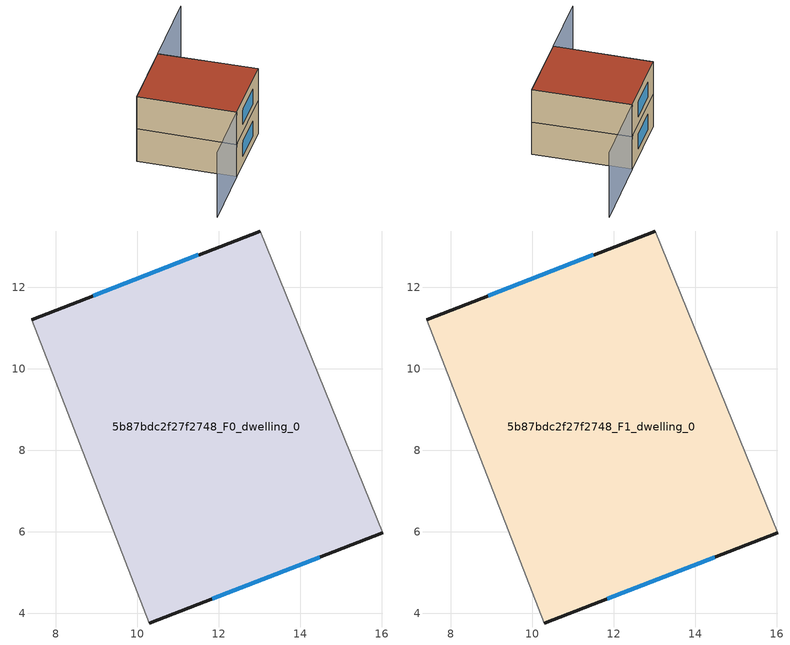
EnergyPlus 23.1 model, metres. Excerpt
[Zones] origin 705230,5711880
5b87bdc2f27f2748_F0_dwelling_0
 floor ground (EU_floor_Construction): 13.02,13.38 16.03,5.98 10.29,3.76 7.41,11.21 z0
 wall outside (EU_wall_Construction): 13.02,13.38 7.41,11.21 / 10.29,3.76 16.03,5.98 z0:3
 wall adiabatic (EU_wall_Construction): 16.03,5.98 13.02,13.38 / 7.41,11.21 10.29,3.76 z0:3
 window (EU_Window_Construction): 11.5,12.8 8.93,11.8 / 11.84,4.36 14.48,5.38 z0.81:2.19
5b87bdc2f27f2748_F1_dwelling_0
 floor to 5b87bdc2f27f2748_F0_dwelling_0 (EU_floor_Construction): 13.02,13.38 16.03,5.98 10.29,3.76 7.41,11.21 z3
 wall outside (EU_wall_Construction): 13.02,13.38 7.41,11.21 / 10.29,3.76 16.03,5.98 z3:6
 wall adiabatic (EU_wall_Construction): 16.03,5.98 13.02,13.38 / 7.41,11.21 10.29,3.76 z3:6
 window (EU_Window_Construction): 11.5,12.8 8.93,11.8 / 11.84,4.36 14.48,5.38 z3.81:5.19
 roof outside (EU_roof_Construction): 16.03,5.98 13.02,13.38 7.41,11.21 10.29,3.76 z6
shading: 7.4,11.22 10.29,3.76 / 10.29,3.76 5.04,1.72 / 15.92,5.93 13.02,13.38 / 13.02,13.38 19.28,15.81 z0:6
[Building]
EU S2 Campaign: North Axis=0; Terrain=City; Solar Distribution=FullExterior
[Site:Location]
London: Latitude=51.5; Longitude=-0.5; Time Zone=0; Elevation=25
[SizingPeriod:WeatherFileDays]
AnnualSizingPeriod: Begin Month=1; Begin Day of Month=1; End Month=12; End Day of Month=31; Day of Week for Start Day=Monday; Use Weather File Daylight Saving Period=No; Use Weather File Rain and Snow Indicators=No
[MATERIAL]
EU_InternalMass_Material: Roughness=MediumRough; Thickness=0.1; Conductivity=1; Density=1800; Specific Heat=900; Thermal Absorptance=0.9; Solar Absorptance=0.7; Visible Absorptance=0.7
[MATERIAL:NOMASS] Roughness=MediumRough; Thermal Absorptance=0.9; Solar Absorptance=0.7; Visible Absorptance=0.7
Name | Thermal Resistance
EU_wall_NoMass | 0.727863
EU_roof_NoMass | 0.773354
EU_floor_NoMass | 1.79329
[WINDOWMATERIAL:SIMPLEGLAZINGSYSTEM]
EU_Window_SimpleGlazing: UFactor=2.58614; Solar Heat Gain Coefficient=0.76; Visible Transmittance=0.76
[CONSTRUCTION]
EU_wall_Construction: EU_wall_NoMass
EU_roof_Construction: EU_roof_NoMass
EU_floor_Construction: EU_floor_NoMass
EU_Window_Construction: EU_Window_SimpleGlazing
EU_InternalMass_Construction: EU_InternalMass_Material
[ZONE] Type=1; Multiplier=1; Ceiling Height=autocalculate; Volume=145.893; Floor Area=autocalculate; Part of Total Floor Area=Yes
5b87bdc2f27f2748_F0_dwelling_0; 5b87bdc2f27f2748_F1_dwelling_0
[INTERNALMASS] Construction=EU_InternalMass_Construction; Surface Area=48.6309
Name | Zone or ZoneList
5b87bdc2f27f2748_F0_dwelling_0_EU_InternalMass | 5b87bdc2f27f2748_F0_dwelling_0
5b87bdc2f27f2748_F1_dwelling_0_EU_InternalMass | 5b87bdc2f27f2748_F1_dwelling_0
[OTHEREQUIPMENT] Fuel Type=Electricity; Design Level Calculation Method=Watts/Area; Power per Zone Floor Area=1; Fraction Latent=0; Fraction Radiant=0; Fraction Lost=0; Carbon Dioxide Generation Rate=0; EndUse Subcategory=EU_Step8_InternalGains
Name | Zone or ZoneList or Space or SpaceList | Schedule
EU_Step8_InternalGain_5b87bdc2f27f2748_F0_dwelling_0_f000 | 5b87bdc2f27f2748_F0_dwelling_0 | EU_Step8_GainSchedule_5b87bdc2f27f2748_F0_dwelling_0_f000
EU_Step8_InternalGain_5b87bdc2f27f2748_F1_dwelling_0_f000 | 5b87bdc2f27f2748_F1_dwelling_0 | EU_Step8_GainSchedule_5b87bdc2f27f2748_F1_dwelling_0_f000
[ZONEVENTILATION:DESIGNFLOWRATE] Schedule=EU_AlwaysOn; Design Flow Rate Calculation Method=AirChanges/Hour; Air Changes per Hour=0.484901; Ventilation Type=Natural; Fan Pressure Rise=0; Fan Total Efficiency=1; Constant Term Coefficient=1; Temperature Term Coefficient=0; Velocity Term Coefficient=0; Velocity Squared Term Coefficient=0; Minimum Indoor Temperature=-100; Maximum Indoor Temperature=100; Delta Temperature=-100; Minimum Outdoor Temperature=-100; Maximum Outdoor Temperature=100; Maximum Wind Speed=40
Name | Zone or ZoneList or Space or SpaceList
EU_ConstantAir_5b87bdc2f27f2748_F0_dwelling_0 | 5b87bdc2f27f2748_F0_dwelling_0
EU_ConstantAir_5b87bdc2f27f2748_F1_dwelling_0 | 5b87bdc2f27f2748_F1_dwelling_0
[HVACTEMPLATE:THERMOSTAT] Constant Heating Setpoint=20; Constant Cooling Setpoint=50
EU_HeatOnly_5b87bdc2f27f2748_F0_dwelling_0; EU_HeatOnly_5b87bdc2f27f2748_F1_dwelling_0
[HVACTEMPLATE:ZONE:IDEALLOADSAIRSYSTEM] System Availability Schedule=EU_AlwaysOn; Maximum Heating Supply Air Temperature=50; Minimum Cooling Supply Air Temperature=13; Maximum Heating Supply Air Humidity Ratio=0.0156; Minimum Cooling Supply Air Humidity Ratio=0.0077; Heating Limit=NoLimit; Cooling Limit=NoLimit; Heating Availability Schedule=EU_AlwaysOn; Cooling Availability Schedule=EU_CoolingOff; Dehumidification Control Type=ConstantSensibleHeatRatio; Cooling Sensible Heat Ratio=0.7; Dehumidification Setpoint=60; Humidification Control Type=None; Humidification Setpoint=30; Outdoor Air Method=None; Outdoor Air Flow Rate per Person=0.00944; Outdoor Air Flow Rate per Zone Floor Area=0; Outdoor Air Flow Rate per Zone=0; Demand Controlled Ventilation Type=None; Outdoor Air Economizer Type=NoEconomizer; Heat Recovery Type=None; Sensible Heat Recovery Effectiveness=0.7; Latent Heat Recovery Effectiveness=0.65
Name | Template Thermostat
5b87bdc2f27f2748_F0_dwelling_0 | EU_HeatOnly_5b87bdc2f27f2748_F0_dwelling_0
5b87bdc2f27f2748_F1_dwelling_0 | EU_HeatOnly_5b87bdc2f27f2748_F1_dwelling_0
[SIZING:ZONE] Zone Cooling Design Supply Air Temperature Input Method=SupplyAirTemperature; Zone Cooling Design Supply Air Temperature=13; Zone Heating Design Supply Air Temperature Input Method=SupplyAirTemperature; Zone Heating Design Supply Air Temperature=50; Zone Cooling Design Supply Air Humidity Ratio=0.008; Zone Heating Design Supply Air Humidity Ratio=0.008; Cooling Design Air Flow Method=DesignDay; Cooling Design Air Flow Rate=0; Cooling Minimum Air Flow per Zone Floor Area=0.000762; Cooling Minimum Air Flow=0; Cooling Minimum Air Flow Fraction=0.2; Heating Design Air Flow Method=DesignDay; Heating Design Air Flow Rate=0; Heating Maximum Air Flow per Zone Floor Area=0.002032; Heating Maximum Air Flow=0.141576; Heating Maximum Air Flow Fraction=0.3; Account for Dedicated Outdoor Air System=No; Dedicated Outdoor Air System Control Strategy=NeutralSupplyAir; Dedicated Outdoor Air Low Setpoint Temperature for Design=autosize; Dedicated Outdoor Air High Setpoint Temperature for Design=autosize; Zone Load Sizing Method=Sensible Load Only No Latent Load; Zone Latent Cooling Design Supply Air Humidity Ratio Input Method=HumidityRatioDifference; Zone Cooling Design Supply Air Humidity Ratio Difference=0.005; Zone Latent Heating Design Supply Air Humidity Ratio Input Method=HumidityRatioDifference; Zone Humidification Design Supply Air Humidity Ratio Difference=0.005
5b87bdc2f27f2748_F0_dwelling_0; 5b87bdc2f27f2748_F1_dwelling_0
[SCHEDULE:CONSTANT]
Name | Hourly Value
EU_AlwaysOn | 1
EU_CoolingOff | 0
[SCHEDULE:FILE] Column Number=1; Rows to Skip at Top=0; Number of Hours of Data=8760; Column Separator=Comma; Interpolate to Timestep=No; Minutes per Item=60; Adjust Schedule for Daylight Savings=Yes
Name | File
EU_Step8_GainSchedule_5b87bdc2f27f2748_F0_dwelling_0_f000 | ../../schedules/5b87bdc2f27f2748/5b87bdc2f27f2748_F0_dwelling_0_f000_gain.csv
EU_Step8_GainSchedule_5b87bdc2f27f2748_F1_dwelling_0_f000 | ../../schedules/5b87bdc2f27f2748/5b87bdc2f27f2748_F1_dwelling_0_f000_gain.csv
